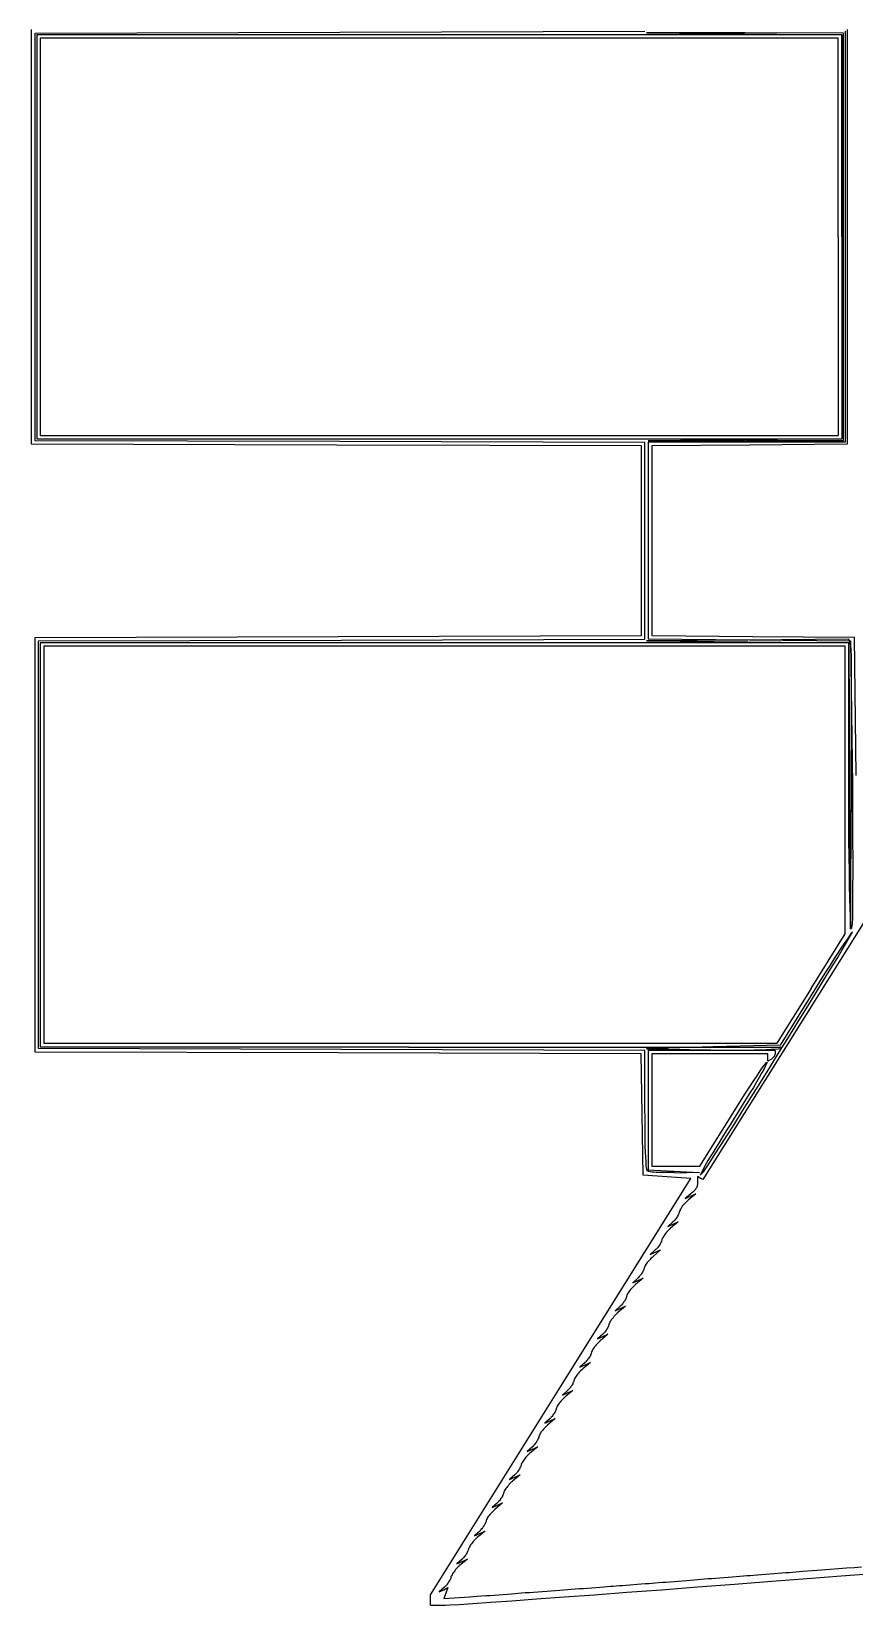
# Model space of a CAD drawing. Extents: x -125 to 152, y -90 to 100.
# Drawn here: x 132.76 to 136.16, y -69.64 to -63.13 of the extents above; entities that cross this region are included whole.
import ezdxf

# ---------------------------------------------------------------- set-up
doc = ezdxf.new("R2010")
doc.units = 0

msp = doc.modelspace()

# ---------------------------------------------------------------- linework, layer by layer
for p, q in [((132.7552, -63.9811), (132.7552, -63.1237)), ((132.7697, -63.1384), (134.0302, -63.1348)), ((132.7697, -63.9813), (132.7697, -63.1384)), ((134.0302, -63.1348), (135.2906, -63.131)), ((135.7052, -63.1379), (135.2979, -63.1376)), ((135.2979, -63.1376), (135.702, -63.1417)), ((135.702, -63.1417), (136.1052, -63.1457)), ((136.1125, -63.1383), (135.7052, -63.1379)), ((136.1125, -63.9812), (136.1125, -63.1383)), ((136.1198, -63.1306), (136.1198, -63.9808)), ((136.127, -63.1236), (136.127, -63.9811)), ((134.4406, -63.1456), (132.777, -63.1456)), ((132.777, -63.1456), (132.777, -63.9812)), ((134.4406, -63.1601), (132.7916, -63.1601)), ((132.7916, -63.1601), (132.7916, -63.9812)), ((136.1052, -63.1456), (134.4406, -63.1456)), ((136.0906, -63.1601), (134.4406, -63.1601)), ((136.0906, -63.9812), (136.0906, -63.1601)), ((136.1052, -63.9812), (136.1052, -63.1456)), ((136.1052, -63.1457), (136.1052, -63.9809)), ((132.7552, -64.8385), (132.7552, -63.9811)), ((132.7697, -64.8243), (132.7697, -63.9813)), ((132.777, -63.9812), (132.777, -64.8168)), ((132.7916, -63.9812), (132.7916, -64.8023)), ((136.0906, -63.9812), (136.0906, -64.8023)), ((136.1052, -63.9809), (136.1052, -64.816)), ((136.1052, -63.9812), (136.1052, -64.8168)), ((136.1125, -64.8234), (136.1125, -63.9806)), ((136.1198, -63.9808), (136.1198, -64.8309)), ((136.127, -63.9811), (136.127, -64.8385)), ((134.0302, -64.8279), (132.7697, -64.8243)), ((132.777, -64.8168), (134.4406, -64.8168)), ((132.7916, -64.8023), (134.4406, -64.8023)), ((135.2906, -64.8316), (134.0302, -64.8279)), ((134.4406, -64.8023), (136.0906, -64.8023)), ((134.4406, -64.8168), (136.1052, -64.8168)), ((135.2906, -65.2383), (135.2906, -64.8316)), ((135.7052, -64.8201), (135.3051, -64.8242)), ((135.3051, -64.8242), (135.7093, -64.8238)), ((135.7125, -64.8309), (135.3051, -64.8309)), ((135.3051, -64.8309), (135.3051, -65.2377)), ((136.1052, -64.816), (135.7052, -64.8201)), ((135.7093, -64.8238), (136.1125, -64.8234)), ((136.1198, -64.8309), (135.7125, -64.8309)), ((134.0156, -64.8423), (132.7552, -64.8385)), ((135.277, -64.8459), (134.0156, -64.8423)), ((135.277, -65.2382), (135.277, -64.8459)), ((135.7239, -64.8422), (135.3197, -64.8458)), ((135.3197, -64.8458), (135.3197, -65.2378)), ((136.127, -64.8385), (135.7239, -64.8422)), ((135.277, -65.6304), (135.277, -65.2382)), ((135.2906, -65.6451), (135.2906, -65.2383)), ((135.3051, -65.2377), (135.3051, -65.6444)), ((135.3197, -65.2378), (135.3197, -65.6298)), ((132.7697, -65.6378), (134.0229, -65.6341)), ((132.7697, -66.4952), (132.7697, -65.6378)), ((132.7843, -65.6525), (134.0374, -65.6487)), ((132.7843, -66.4953), (132.7843, -65.6525)), ((134.4625, -65.6597), (132.7916, -65.6597)), ((132.7916, -65.6597), (132.7916, -66.4953)), ((134.4625, -65.6743), (132.8062, -65.6743)), ((132.8062, -65.6743), (132.8062, -66.4953)), ((134.0229, -65.6341), (135.277, -65.6304)), ((134.0374, -65.6487), (135.2906, -65.6451)), ((136.1343, -65.6597), (134.4625, -65.6597)), ((136.1198, -65.6743), (134.4625, -65.6743)), ((135.7166, -65.6489), (135.2979, -65.6526)), ((135.2979, -65.6526), (135.7166, -65.6567)), ((135.3051, -65.6444), (135.7239, -65.6484)), ((135.3197, -65.6298), (135.7375, -65.6334)), ((136.1343, -65.6453), (135.7166, -65.6489)), ((135.7166, -65.6567), (136.1343, -65.6607)), ((135.7239, -65.6484), (136.1416, -65.6521)), ((135.7375, -65.6334), (136.1562, -65.6371)), ((136.1198, -66.269), (136.1198, -65.6743)), ((136.1416, -65.6633), (136.1343, -65.6453)), ((136.1343, -66.2474), (136.1343, -65.6597)), ((136.1343, -65.6607), (136.1375, -66.2527)), ((136.1416, -65.6521), (136.1489, -66.2502)), ((136.1427, -65.6711), (136.1416, -65.6633)), ((136.1437, -65.6891), (136.1427, -65.6711)), ((136.1562, -65.6371), (136.1635, -66.2092)), ((136.1447, -65.7162), (136.1437, -65.6891)), ((136.1447, -65.7522), (136.1447, -65.7162)), ((136.1458, -65.7959), (136.1447, -65.7522)), ((136.1458, -65.847), (136.1458, -65.7959)), ((136.1458, -65.9044), (136.1458, -65.847)), ((136.1458, -65.9675), (136.1458, -65.9044)), ((136.1458, -66.0357), (136.1458, -65.9675)), ((136.1458, -66.1081), (136.1458, -66.0357)), ((136.1458, -66.1841), (136.1458, -66.1081)), ((136.1447, -66.2628), (136.1458, -66.1841)), ((136.1198, -66.8637), (136.1198, -66.269)), ((136.1343, -66.327), (136.1343, -66.2474)), ((136.1375, -66.2527), (136.1406, -66.8448)), ((136.1406, -66.8448), (136.1447, -66.2634)), ((136.1489, -66.2505), (136.1489, -66.3313)), ((136.1343, -66.4034), (136.1343, -66.327)), ((136.1489, -66.3313), (136.15, -66.4088)), ((136.4604, -66.3932), (135.5312, -67.8804)), ((136.1343, -66.4761), (136.1343, -66.4034)), ((136.15, -66.4088), (136.15, -66.4822)), ((132.7697, -67.3526), (132.7697, -66.4952)), ((132.7843, -67.3382), (132.7843, -66.4953)), ((132.7916, -66.4953), (132.7916, -67.3309)), ((132.8062, -66.4953), (132.8062, -67.3165)), ((136.1354, -66.5444), (136.1343, -66.4761)), ((136.15, -66.4822), (136.151, -66.5508)), ((136.1364, -66.6074), (136.1354, -66.5444)), ((136.151, -66.5508), (136.151, -66.614)), ((136.1375, -66.6645), (136.1364, -66.6074)), ((136.151, -66.614), (136.15, -66.6709)), ((136.1385, -66.7149), (136.1375, -66.6645)), ((136.1395, -66.7579), (136.1385, -66.7149)), ((136.15, -66.7209), (136.1489, -66.7633)), ((136.15, -66.6709), (136.15, -66.7209)), ((136.1406, -66.7929), (136.1395, -66.7579)), ((136.1489, -66.7633), (136.1489, -66.7973)), ((136.1416, -66.8189), (136.1406, -66.7929)), ((136.1437, -66.8355), (136.1416, -66.8189)), ((136.1447, -66.8419), (136.1437, -66.8355)), ((136.1458, -66.8373), (136.1447, -66.8419)), ((136.1479, -66.8222), (136.1458, -66.8373)), ((136.1489, -66.7973), (136.1479, -66.8222)), ((135.9781, -67.09), (136.1198, -66.8637)), ((136.1041, -66.9192), (136.0906, -66.9411)), ((136.1176, -66.9001), (136.1041, -66.9192)), ((136.1072, -66.9293), (136.1249, -66.9)), ((136.1281, -66.8841), (136.1176, -66.9001)), ((136.1249, -66.9), (136.1375, -66.8778)), ((136.1364, -66.8716), (136.1281, -66.8841)), ((136.1427, -66.8628), (136.1364, -66.8716)), ((136.1375, -66.8778), (136.1458, -66.8633)), ((136.1468, -66.8579), (136.1427, -66.8628)), ((136.1458, -66.8633), (136.1489, -66.8574)), ((136.1489, -66.8574), (136.1468, -66.8579)), ((136.0739, -66.9657), (136.0573, -66.9927)), ((136.0604, -67.0072), (136.0854, -66.9652)), ((136.0906, -66.9411), (136.0739, -66.9657)), ((136.0854, -66.9652), (136.1072, -66.9293)), ((136.0385, -67.0217), (136.0187, -67.0524)), ((136.0312, -67.0545), (136.0604, -67.0072)), ((136.0573, -66.9927), (136.0385, -67.0217)), ((135.9781, -67.09), (135.8364, -67.3163)), ((135.9989, -67.0846), (135.8499, -67.3236)), ((135.9645, -67.1628), (135.9999, -67.1066)), ((136.0187, -67.0524), (135.9989, -67.0846)), ((135.9999, -67.1066), (136.0312, -67.0545)), ((135.9281, -67.2227), (135.9645, -67.1628)), ((135.8885, -67.2855), (135.9281, -67.2227)), ((135.8479, -67.3507), (135.8885, -67.2855)), ((134.0229, -67.3562), (132.7697, -67.3526)), ((134.0374, -67.342), (132.7843, -67.3382)), ((132.7916, -67.3309), (134.3135, -67.3309)), ((132.8062, -67.3165), (134.3208, -67.3163)), ((135.276, -67.36), (134.0229, -67.3562)), ((135.2906, -67.3456), (134.0374, -67.342)), ((134.3135, -67.3326), (134.5197, -67.3326)), ((134.3208, -67.3163), (135.8364, -67.3163)), ((134.5197, -67.3326), (134.7177, -67.3326)), ((134.7177, -67.3326), (134.9062, -67.3326)), ((134.9062, -67.3326), (135.0822, -67.3326)), ((135.0822, -67.3326), (135.2458, -67.3326)), ((135.2458, -67.3326), (135.3927, -67.3326)), ((135.2802, -67.6106), (135.276, -67.36)), ((135.2906, -67.5902), (135.2906, -67.3456)), ((135.5739, -67.3315), (135.2979, -67.3392)), ((135.2979, -67.3392), (135.5635, -67.3429)), ((135.576, -67.3461), (135.3051, -67.3461)), ((135.3051, -67.3461), (135.3051, -67.5931)), ((135.5604, -67.3597), (135.3197, -67.3597)), ((135.3197, -67.3597), (135.3197, -67.5922)), ((135.3927, -67.3326), (135.5239, -67.3326)), ((135.5239, -67.3326), (135.6343, -67.3326)), ((135.8, -67.3597), (135.5604, -67.3597)), ((135.5635, -67.3429), (135.8291, -67.3466)), ((135.8499, -67.3236), (135.5739, -67.3315)), ((135.6125, -67.3461), (135.576, -67.3459)), ((135.6479, -67.3461), (135.6125, -67.3461)), ((135.6343, -67.3326), (135.7249, -67.3326)), ((135.6812, -67.3459), (135.6479, -67.3461)), ((135.7135, -67.3456), (135.6812, -67.3459)), ((135.7426, -67.3451), (135.7135, -67.3456)), ((135.7249, -67.3326), (135.7916, -67.3326)), ((135.7687, -67.3445), (135.7426, -67.3451)), ((135.7927, -67.3436), (135.7687, -67.3445)), ((135.7916, -67.3326), (135.8343, -67.3326)), ((135.8135, -67.3428), (135.7927, -67.3436)), ((135.8, -67.3752), (135.8, -67.3597)), ((135.8, -67.3907), (135.8, -67.3752)), ((135.8073, -67.416), (135.8479, -67.3507)), ((135.8302, -67.3418), (135.8135, -67.3428)), ((135.8218, -67.3753), (135.8197, -67.3772)), ((135.8229, -67.3734), (135.8218, -67.3753)), ((135.825, -67.3713), (135.8229, -67.3734)), ((135.826, -67.3693), (135.825, -67.3713)), ((135.827, -67.3672), (135.826, -67.3693)), ((135.8281, -67.3651), (135.827, -67.3672)), ((135.8291, -67.361), (135.8281, -67.363)), ((135.8281, -67.363), (135.8281, -67.3651)), ((135.8291, -67.3466), (135.8291, -67.3602)), ((135.8291, -67.3592), (135.8291, -67.361)), ((135.8427, -67.3407), (135.8302, -67.3418)), ((135.8343, -67.3326), (135.851, -67.3326)), ((135.852, -67.3395), (135.8427, -67.3407)), ((135.852, -67.3315), (135.8541, -67.3315)), ((135.8552, -67.3382), (135.852, -67.3395)), ((135.8541, -67.3315), (135.8541, -67.3315)), ((135.8562, -67.3366), (135.8552, -67.3381)), ((135.8572, -67.3353), (135.8562, -67.3366)), ((135.8583, -67.3343), (135.8572, -67.3353)), ((135.752, -67.4547), (135.7635, -67.4368)), ((135.7635, -67.4368), (135.7739, -67.4217)), ((135.7739, -67.4402), (135.7635, -67.4576)), ((135.7687, -67.479), (135.8073, -67.416)), ((135.7739, -67.4217), (135.7833, -67.4097)), ((135.7822, -67.4252), (135.7739, -67.4402)), ((135.7885, -67.413), (135.7822, -67.4252)), ((135.7833, -67.4097), (135.7895, -67.401)), ((135.7927, -67.4036), (135.7885, -67.413)), ((135.7895, -67.401), (135.7937, -67.396)), ((135.7958, -67.3976), (135.7927, -67.4036)), ((135.7937, -67.396), (135.7958, -67.3948)), ((135.7958, -67.3948), (135.7958, -67.3976)), ((135.8145, -67.3819), (135.8, -67.3907)), ((135.8166, -67.3804), (135.8145, -67.3817)), ((135.8177, -67.3788), (135.8166, -67.3804)), ((135.8197, -67.3772), (135.8177, -67.3788)), ((135.7072, -67.5227), (135.7239, -67.4979)), ((135.7239, -67.4979), (135.7385, -67.4751)), ((135.7395, -67.4986), (135.7249, -67.5219)), ((135.7302, -67.5388), (135.7687, -67.479)), ((135.7385, -67.4751), (135.752, -67.4547)), ((135.752, -67.4771), (135.7395, -67.4986)), ((135.7635, -67.4576), (135.752, -67.4771)), ((135.6729, -67.5775), (135.6906, -67.5494)), ((135.6906, -67.5494), (135.7072, -67.5227)), ((135.7104, -67.5466), (135.6937, -67.5725)), ((135.6947, -67.5953), (135.7302, -67.5388)), ((135.7249, -67.5219), (135.7104, -67.5466)), ((135.2843, -67.8612), (135.2802, -67.6106)), ((135.2916, -67.6233), (135.2906, -67.5902)), ((135.2916, -67.6554), (135.2916, -67.6233)), ((135.3051, -67.5931), (135.3051, -67.8401)), ((135.3197, -67.5922), (135.3197, -67.8248)), ((135.5187, -67.8248), (135.6541, -67.6066)), ((135.6604, -67.6266), (135.6437, -67.6532)), ((135.6541, -67.607), (135.6729, -67.5775)), ((135.677, -67.5994), (135.6604, -67.6266)), ((135.6624, -67.6476), (135.6947, -67.5953)), ((135.6937, -67.5725), (135.677, -67.5994)), ((135.2916, -67.6859), (135.2916, -67.6554)), ((135.2927, -67.7147), (135.2916, -67.6859)), ((135.6052, -67.7373), (135.6322, -67.6951)), ((135.627, -67.6791), (135.6125, -67.7037)), ((135.6437, -67.6532), (135.627, -67.6791)), ((135.6322, -67.6951), (135.6624, -67.6476)), ((135.2927, -67.7414), (135.2927, -67.7147)), ((135.2937, -67.7658), (135.2927, -67.7414)), ((135.2947, -67.7875), (135.2937, -67.7658)), ((135.5843, -67.7489), (135.5718, -67.7688)), ((135.5822, -67.7734), (135.6052, -67.7373)), ((135.5979, -67.7272), (135.5843, -67.7489)), ((135.6125, -67.7037), (135.5979, -67.7272)), ((135.2958, -67.806), (135.2947, -67.7875)), ((135.2968, -67.8214), (135.2958, -67.806)), ((135.2979, -67.8331), (135.2968, -67.8214)), ((135.3197, -67.8248), (135.4197, -67.8248)), ((135.4197, -67.8248), (135.5187, -67.8248)), ((135.5364, -67.8297), (135.5197, -67.8615)), ((135.5395, -67.8235), (135.5364, -67.8297)), ((135.5385, -67.8404), (135.5489, -67.8256)), ((135.5447, -67.8142), (135.5395, -67.8235)), ((135.552, -67.8017), (135.5447, -67.8142)), ((135.5489, -67.8256), (135.5635, -67.8031)), ((135.5614, -67.7865), (135.552, -67.8017)), ((135.5718, -67.7688), (135.5614, -67.7865)), ((135.5635, -67.8031), (135.5822, -67.7734)), ((134.9427, -68.737), (135.4812, -67.8759)), ((135.3822, -67.8685), (135.2843, -67.8612)), ((135.3, -67.8409), (135.2979, -67.8331)), ((135.301, -67.8444), (135.3, -67.8409)), ((135.3031, -67.8458), (135.301, -67.8443)), ((135.3073, -67.8472), (135.3031, -67.8458)), ((135.3051, -67.8401), (135.4114, -67.8453)), ((135.3124, -67.8483), (135.3073, -67.8472)), ((135.3197, -67.8492), (135.3124, -67.8483)), ((135.3281, -67.8499), (135.3197, -67.8492)), ((135.3375, -67.8504), (135.3281, -67.8499)), ((135.3489, -67.8507), (135.3375, -67.8504)), ((135.3604, -67.851), (135.3489, -67.8507)), ((135.3729, -67.8511), (135.3604, -67.851)), ((135.3854, -67.8512), (135.3729, -67.8511)), ((135.4812, -67.8759), (135.3822, -67.8685)), ((135.3989, -67.8512), (135.3854, -67.8512)), ((135.4135, -67.8512), (135.3989, -67.8512)), ((135.4114, -67.8453), (135.5166, -67.8504)), ((135.5166, -67.8504), (135.4135, -67.8542)), ((135.5093, -67.8892), (135.5083, -67.8916)), ((135.5083, -67.8916), (135.5083, -67.894)), ((135.5083, -67.894), (135.5083, -67.8963)), ((135.5083, -67.8963), (135.5083, -67.8987)), ((135.5197, -67.8737), (135.5093, -67.8672)), ((135.5093, -67.8672), (135.5093, -67.8826)), ((135.5093, -67.8823), (135.5093, -67.8845)), ((135.5093, -67.8845), (135.5093, -67.8868)), ((135.5093, -67.8868), (135.5093, -67.8892)), ((135.5197, -67.8615), (135.5343, -67.8471)), ((135.5312, -67.8804), (135.5197, -67.8737)), ((135.5343, -67.8469), (135.5385, -67.8404)), ((135.4812, -67.9387), (135.4583, -67.9579)), ((135.4583, -67.9579), (135.4802, -67.9483)), ((135.502, -67.9387), (135.4697, -67.9653)), ((135.4802, -67.9483), (135.502, -67.9387)), ((135.4843, -67.9361), (135.4812, -67.9388)), ((135.4875, -67.9333), (135.4843, -67.9361)), ((135.4906, -67.9304), (135.4875, -67.9333)), ((135.4937, -67.9276), (135.4906, -67.9304)), ((135.4958, -67.9247), (135.4937, -67.9276)), ((135.4989, -67.922), (135.4958, -67.9247)), ((135.501, -67.9193), (135.4989, -67.922)), ((135.502, -67.9167), (135.501, -67.9193)), ((135.5041, -67.9143), (135.502, -67.9167)), ((135.5052, -67.9122), (135.5041, -67.9143)), ((135.5062, -67.9102), (135.5052, -67.9122)), ((135.5072, -67.9085), (135.5062, -67.9102)), ((135.5083, -67.901), (135.5072, -67.9031)), ((135.5072, -67.9031), (135.5072, -67.9051)), ((135.5072, -67.9051), (135.5072, -67.907)), ((135.5072, -67.907), (135.5072, -67.9085)), ((135.5083, -67.8987), (135.5083, -67.901)), ((135.4301, -68.0237), (135.4281, -68.0274)), ((135.4312, -68.0203), (135.4301, -68.0237)), ((135.4333, -68.017), (135.4312, -68.0203)), ((135.4343, -68.0107), (135.4333, -68.0138)), ((135.4333, -68.0138), (135.4333, -68.017)), ((135.4364, -68.0072), (135.4343, -68.0107)), ((135.4374, -68.0034), (135.4364, -68.0072)), ((135.4406, -67.9994), (135.4374, -68.0034)), ((135.4427, -67.9951), (135.4406, -67.9994)), ((135.4458, -67.9907), (135.4427, -67.9951)), ((135.45, -67.9863), (135.4458, -67.9907)), ((135.4531, -67.982), (135.45, -67.9863)), ((135.4572, -67.9776), (135.4531, -67.982)), ((135.4614, -67.9733), (135.4572, -67.9776)), ((135.4656, -67.9693), (135.4614, -67.9733)), ((135.4697, -67.9655), (135.4656, -67.9693)), ((135.3885, -68.0897), (135.3843, -68.0938)), ((135.4073, -68.055), (135.3854, -68.0742)), ((135.3854, -68.0742), (135.4073, -68.0646)), ((135.3927, -68.0856), (135.3885, -68.0897)), ((135.3968, -68.0818), (135.3927, -68.0856)), ((135.4291, -68.055), (135.3968, -68.0816)), ((135.4104, -68.0521), (135.4073, -68.055)), ((135.4073, -68.0646), (135.4291, -68.055)), ((135.4135, -68.049), (135.4104, -68.0521)), ((135.4166, -68.0456), (135.4135, -68.049)), ((135.4187, -68.0422), (135.4166, -68.0456)), ((135.4218, -68.0385), (135.4187, -68.0422)), ((135.4239, -68.0348), (135.4218, -68.0385)), ((135.426, -68.0311), (135.4239, -68.0348)), ((135.4281, -68.0274), (135.426, -68.0311)), ((135.3489, -68.1548), (135.3458, -68.1584)), ((135.351, -68.1511), (135.3489, -68.1548)), ((135.3541, -68.1474), (135.351, -68.1511)), ((135.3562, -68.1436), (135.3541, -68.1474)), ((135.3572, -68.1401), (135.3562, -68.1436)), ((135.3593, -68.1366), (135.3572, -68.1401)), ((135.3604, -68.1332), (135.3593, -68.1366)), ((135.3614, -68.1302), (135.3604, -68.1332)), ((135.3635, -68.1234), (135.3614, -68.127)), ((135.3614, -68.127), (135.3614, -68.1302)), ((135.3656, -68.1197), (135.3635, -68.1234)), ((135.3676, -68.1156), (135.3656, -68.1197)), ((135.3708, -68.1113), (135.3676, -68.1156)), ((135.3739, -68.1071), (135.3708, -68.1113)), ((135.377, -68.1026), (135.3739, -68.1071)), ((135.3802, -68.0982), (135.377, -68.1026)), ((135.3843, -68.0938), (135.3802, -68.0982)), ((135.3041, -68.2188), (135.301, -68.2233)), ((135.3083, -68.2145), (135.3041, -68.2188)), ((135.3124, -68.2101), (135.3083, -68.2145)), ((135.3343, -68.1712), (135.3124, -68.1904)), ((135.3124, -68.1904), (135.3343, -68.1808)), ((135.3156, -68.2059), (135.3124, -68.2101)), ((135.3208, -68.2018), (135.3156, -68.2059)), ((135.325, -68.198), (135.3208, -68.2018)), ((135.3562, -68.1712), (135.325, -68.1978)), ((135.3375, -68.1684), (135.3343, -68.1712)), ((135.3343, -68.1808), (135.3562, -68.1712)), ((135.3406, -68.1653), (135.3375, -68.1684)), ((135.3437, -68.162), (135.3406, -68.1653)), ((135.3458, -68.1584), (135.3437, -68.162)), ((135.2625, -68.2875), (135.2406, -68.3067)), ((135.2843, -68.2875), (135.252, -68.314)), ((135.2645, -68.2846), (135.2625, -68.2875)), ((135.2625, -68.2971), (135.2843, -68.2875)), ((135.2677, -68.2816), (135.2645, -68.2846)), ((135.2708, -68.2781), (135.2677, -68.2816)), ((135.2739, -68.2747), (135.2708, -68.2781)), ((135.276, -68.271), (135.2739, -68.2747)), ((135.2791, -68.2673), (135.276, -68.271)), ((135.2812, -68.2636), (135.2791, -68.2673)), ((135.2833, -68.2599), (135.2812, -68.2636)), ((135.2843, -68.2563), (135.2833, -68.2599)), ((135.2864, -68.2528), (135.2843, -68.2563)), ((135.2874, -68.2495), (135.2864, -68.2528)), ((135.2885, -68.2464), (135.2874, -68.2495)), ((135.2895, -68.2432), (135.2885, -68.2464)), ((135.2906, -68.2398), (135.2895, -68.2432)), ((135.2927, -68.2359), (135.2906, -68.2398)), ((135.2947, -68.2319), (135.2927, -68.2359)), ((135.2979, -68.2276), (135.2947, -68.2319)), ((135.301, -68.2233), (135.2979, -68.2276)), ((135.2198, -68.3522), (135.2177, -68.356)), ((135.2218, -68.3481), (135.2198, -68.3522)), ((135.2249, -68.3439), (135.2218, -68.3481)), ((135.2281, -68.3396), (135.2249, -68.3439)), ((135.2312, -68.3352), (135.2281, -68.3396)), ((135.2354, -68.3307), (135.2312, -68.3352)), ((135.2395, -68.3263), (135.2354, -68.3307)), ((135.2437, -68.3222), (135.2395, -68.3263)), ((135.2406, -68.3067), (135.2625, -68.2971)), ((135.2479, -68.3181), (135.2437, -68.3222)), ((135.252, -68.3143), (135.2479, -68.3181)), ((135.1895, -68.4037), (135.1677, -68.4229)), ((135.1677, -68.4229), (135.1895, -68.4133)), ((135.2114, -68.4037), (135.1791, -68.4303)), ((135.1927, -68.4009), (135.1895, -68.4037)), ((135.1895, -68.4133), (135.2114, -68.4037)), ((135.1958, -68.3978), (135.1927, -68.4009)), ((135.1979, -68.3945), (135.1958, -68.3978)), ((135.201, -68.3909), (135.1979, -68.3945)), ((135.2031, -68.3873), (135.201, -68.3909)), ((135.2062, -68.3836), (135.2031, -68.3873)), ((135.2083, -68.3799), (135.2062, -68.3836)), ((135.2104, -68.3761), (135.2083, -68.3799)), ((135.2125, -68.3726), (135.2104, -68.3761)), ((135.2135, -68.369), (135.2125, -68.3726)), ((135.2145, -68.3657), (135.2135, -68.369)), ((135.2156, -68.3627), (135.2145, -68.3657)), ((135.2166, -68.3596), (135.2156, -68.3627)), ((135.2177, -68.356), (135.2166, -68.3596)), ((135.1427, -68.4821), (135.1406, -68.4854)), ((135.1437, -68.4758), (135.1427, -68.4789)), ((135.1427, -68.4789), (135.1427, -68.4821)), ((135.1458, -68.4723), (135.1437, -68.4758)), ((135.1468, -68.4684), (135.1458, -68.4723)), ((135.15, -68.4644), (135.1468, -68.4684)), ((135.152, -68.4601), (135.15, -68.4644)), ((135.1552, -68.4558), (135.152, -68.4601)), ((135.1593, -68.4513), (135.1552, -68.4558)), ((135.1624, -68.447), (135.1593, -68.4513)), ((135.1666, -68.4426), (135.1624, -68.447)), ((135.1708, -68.4384), (135.1666, -68.4426)), ((135.175, -68.4343), (135.1708, -68.4384)), ((135.1791, -68.4305), (135.175, -68.4343)), ((135.1166, -68.52), (135.0948, -68.5392)), ((135.0948, -68.5392), (135.1166, -68.5296)), ((135.1062, -68.5468), (135.102, -68.5506)), ((135.1385, -68.52), (135.1062, -68.5467)), ((135.1198, -68.5172), (135.1166, -68.52)), ((135.1166, -68.5296), (135.1385, -68.52)), ((135.1229, -68.5141), (135.1198, -68.5172)), ((135.126, -68.5107), (135.1229, -68.5141)), ((135.1281, -68.5072), (135.126, -68.5107)), ((135.1312, -68.5035), (135.1281, -68.5072)), ((135.1333, -68.4999), (135.1312, -68.5035)), ((135.1354, -68.4961), (135.1333, -68.4999)), ((135.1375, -68.4925), (135.1354, -68.4961)), ((135.1395, -68.4888), (135.1375, -68.4925)), ((135.1406, -68.4854), (135.1395, -68.4888)), ((135.0635, -68.6124), (135.0604, -68.6161)), ((135.0656, -68.6087), (135.0635, -68.6124)), ((135.0666, -68.6051), (135.0656, -68.6087)), ((135.0687, -68.6015), (135.0666, -68.6051)), ((135.0697, -68.5983), (135.0687, -68.6015)), ((135.0708, -68.5952), (135.0697, -68.5983)), ((135.0729, -68.5885), (135.0708, -68.5921)), ((135.0708, -68.5921), (135.0708, -68.5952)), ((135.075, -68.5847), (135.0729, -68.5885)), ((135.077, -68.5806), (135.075, -68.5847)), ((135.0802, -68.5764), (135.077, -68.5806)), ((135.0833, -68.5721), (135.0802, -68.5764)), ((135.0864, -68.5677), (135.0833, -68.5721)), ((135.0895, -68.5632), (135.0864, -68.5677)), ((135.0937, -68.5589), (135.0895, -68.5632)), ((135.0979, -68.5547), (135.0937, -68.5589)), ((135.102, -68.5506), (135.0979, -68.5547)), ((135.0208, -68.6752), (135.0177, -68.6796)), ((135.025, -68.6709), (135.0208, -68.6752)), ((135.0437, -68.6362), (135.0218, -68.6554)), ((135.0218, -68.6554), (135.0437, -68.6458)), ((135.0302, -68.6669), (135.025, -68.6709)), ((135.0343, -68.663), (135.0302, -68.6669)), ((135.0656, -68.6362), (135.0343, -68.6628)), ((135.0468, -68.6334), (135.0437, -68.6362)), ((135.0437, -68.6458), (135.0656, -68.6362)), ((135.05, -68.6303), (135.0468, -68.6334)), ((135.0531, -68.627), (135.05, -68.6303)), ((135.0551, -68.6234), (135.0531, -68.627)), ((135.0583, -68.6198), (135.0551, -68.6234)), ((135.0604, -68.6161), (135.0583, -68.6198)), ((134.4041, -69.598), (134.9427, -68.737)), ((134.9802, -68.7432), (134.977, -68.7466)), ((134.9833, -68.7397), (134.9802, -68.7432)), ((134.9854, -68.7361), (134.9833, -68.7397)), ((134.9885, -68.7324), (134.9854, -68.7361)), ((134.9906, -68.7286), (134.9885, -68.7324)), ((134.9926, -68.725), (134.9906, -68.7286)), ((134.9937, -68.7213), (134.9926, -68.725)), ((134.9958, -68.7179), (134.9937, -68.7213)), ((134.9968, -68.7146), (134.9958, -68.7179)), ((134.9979, -68.7114), (134.9968, -68.7146)), ((134.9989, -68.7083), (134.9979, -68.7114)), ((134.9999, -68.7048), (134.9989, -68.7083)), ((135.002, -68.7009), (134.9999, -68.7048)), ((135.0041, -68.697), (135.002, -68.7009)), ((135.0072, -68.6927), (135.0041, -68.697)), ((135.0104, -68.6883), (135.0072, -68.6927)), ((135.0135, -68.6839), (135.0104, -68.6883)), ((135.0177, -68.6796), (135.0135, -68.6839)), ((134.9374, -68.8046), (134.9343, -68.8089)), ((134.9406, -68.8002), (134.9374, -68.8046)), ((134.9447, -68.7957), (134.9406, -68.8002)), ((134.9489, -68.7914), (134.9447, -68.7957)), ((134.9531, -68.7872), (134.9489, -68.7914)), ((134.9718, -68.7525), (134.95, -68.7718)), ((134.95, -68.7718), (134.9718, -68.7622)), ((134.9572, -68.7831), (134.9531, -68.7872)), ((134.9614, -68.7793), (134.9572, -68.7831)), ((134.9926, -68.7525), (134.9614, -68.7791)), ((134.9739, -68.7497), (134.9718, -68.7525)), ((134.9718, -68.7622), (134.9926, -68.7525)), ((134.977, -68.7466), (134.9739, -68.7497)), ((134.8989, -68.8687), (134.877, -68.888)), ((134.9208, -68.8687), (134.8885, -68.8953)), ((134.902, -68.8659), (134.8989, -68.8687)), ((134.8989, -68.8783), (134.9208, -68.8687)), ((134.9041, -68.8628), (134.902, -68.8659)), ((134.9073, -68.8595), (134.9041, -68.8628)), ((134.9104, -68.8559), (134.9073, -68.8595)), ((134.9124, -68.8523), (134.9104, -68.8559)), ((134.9156, -68.8486), (134.9124, -68.8523)), ((134.9177, -68.8449), (134.9156, -68.8486)), ((134.9197, -68.8412), (134.9177, -68.8449)), ((134.9218, -68.8376), (134.9197, -68.8412)), ((134.9229, -68.8342), (134.9218, -68.8376)), ((134.9239, -68.8308), (134.9229, -68.8342)), ((134.925, -68.8277), (134.9239, -68.8308)), ((134.926, -68.8246), (134.925, -68.8277)), ((134.927, -68.821), (134.926, -68.8246)), ((134.9291, -68.8172), (134.927, -68.821)), ((134.9312, -68.8131), (134.9291, -68.8172)), ((134.9343, -68.8089), (134.9312, -68.8131)), ((134.8552, -68.9373), (134.8531, -68.9408)), ((134.8562, -68.9335), (134.8552, -68.9373)), ((134.8593, -68.9295), (134.8562, -68.9335)), ((134.8614, -68.9252), (134.8593, -68.9295)), ((134.8645, -68.9208), (134.8614, -68.9252)), ((134.8687, -68.9164), (134.8645, -68.9208)), ((134.8718, -68.9121), (134.8687, -68.9164)), ((134.876, -68.9077), (134.8718, -68.9121)), ((134.8802, -68.9034), (134.876, -68.9077)), ((134.877, -68.888), (134.8989, -68.8783)), ((134.8843, -68.8994), (134.8802, -68.9034)), ((134.8885, -68.8955), (134.8843, -68.8994)), ((134.826, -68.985), (134.8041, -69.0043)), ((134.8041, -69.0043), (134.826, -68.9946)), ((134.8479, -68.985), (134.8156, -69.0116)), ((134.8291, -68.9822), (134.826, -68.985)), ((134.826, -68.9946), (134.8479, -68.985)), ((134.8322, -68.979), (134.8291, -68.9822)), ((134.8343, -68.9757), (134.8322, -68.979)), ((134.8375, -68.9722), (134.8343, -68.9757)), ((134.8406, -68.9686), (134.8375, -68.9722)), ((134.8427, -68.9649), (134.8406, -68.9686)), ((134.8448, -68.9611), (134.8427, -68.9649)), ((134.8468, -68.9575), (134.8448, -68.9611)), ((134.8489, -68.9538), (134.8468, -68.9575)), ((134.8499, -68.9504), (134.8489, -68.9538)), ((134.852, -68.9471), (134.8499, -68.9504)), ((134.8531, -68.9408), (134.852, -68.9439)), ((134.852, -68.9439), (134.852, -68.9471)), ((134.7781, -69.0667), (134.776, -69.0701)), ((134.7791, -69.0633), (134.7781, -69.0667)), ((134.7802, -69.0602), (134.7791, -69.0633)), ((134.7823, -69.0535), (134.7802, -69.0571)), ((134.7802, -69.0571), (134.7802, -69.0602)), ((134.7843, -69.0498), (134.7823, -69.0535)), ((134.7864, -69.0457), (134.7843, -69.0498)), ((134.7895, -69.0414), (134.7864, -69.0457)), ((134.7927, -69.0371), (134.7895, -69.0414)), ((134.7958, -69.0327), (134.7927, -69.0371)), ((134.7989, -69.0283), (134.7958, -69.0327)), ((134.8031, -69.0239), (134.7989, -69.0283)), ((134.8073, -69.0197), (134.8031, -69.0239)), ((134.8114, -69.0156), (134.8073, -69.0197)), ((134.8156, -69.0118), (134.8114, -69.0156)), ((134.7531, -69.1013), (134.7312, -69.1205)), ((134.7312, -69.1205), (134.7531, -69.1109)), ((134.7385, -69.1319), (134.7343, -69.1359)), ((134.7437, -69.1281), (134.7385, -69.1319)), ((134.775, -69.1013), (134.7437, -69.1279)), ((134.7562, -69.0985), (134.7531, -69.1013)), ((134.7531, -69.1109), (134.775, -69.1013)), ((134.7593, -69.0954), (134.7562, -69.0985)), ((134.7625, -69.0921), (134.7593, -69.0954)), ((134.7645, -69.0885), (134.7625, -69.0921)), ((134.7677, -69.0849), (134.7645, -69.0885)), ((134.7697, -69.0811), (134.7677, -69.0849)), ((134.7729, -69.0775), (134.7697, -69.0811)), ((134.7739, -69.0737), (134.7729, -69.0775)), ((134.776, -69.0701), (134.7739, -69.0737)), ((134.6979, -69.1974), (134.6947, -69.2011)), ((134.7, -69.1937), (134.6979, -69.1974)), ((134.702, -69.19), (134.7, -69.1937)), ((134.7031, -69.1863), (134.702, -69.19)), ((134.7052, -69.1829), (134.7031, -69.1863)), ((134.7062, -69.1796), (134.7052, -69.1829)), ((134.7072, -69.1766), (134.7062, -69.1796)), ((134.7083, -69.1733), (134.7072, -69.1766)), ((134.7093, -69.1698), (134.7083, -69.1733)), ((134.7114, -69.166), (134.7093, -69.1698)), ((134.7135, -69.162), (134.7114, -69.166)), ((134.7166, -69.1577), (134.7135, -69.162)), ((134.7198, -69.1533), (134.7166, -69.1577)), ((134.7229, -69.1489), (134.7198, -69.1533)), ((134.727, -69.1446), (134.7229, -69.1489)), ((134.7302, -69.1402), (134.727, -69.1446)), ((134.7343, -69.1359), (134.7302, -69.1402)), ((134.6541, -69.2608), (134.65, -69.2652)), ((134.6583, -69.2564), (134.6541, -69.2608)), ((134.6624, -69.2523), (134.6583, -69.2564)), ((134.6812, -69.2176), (134.6593, -69.2368)), ((134.6593, -69.2368), (134.6812, -69.2272)), ((134.6666, -69.2482), (134.6624, -69.2523)), ((134.6708, -69.2444), (134.6666, -69.2482)), ((134.702, -69.2176), (134.6708, -69.2442)), ((134.6833, -69.2147), (134.6812, -69.2176)), ((134.6812, -69.2272), (134.702, -69.2176)), ((134.6864, -69.2115), (134.6833, -69.2147)), ((134.6895, -69.2082), (134.6864, -69.2115)), ((134.6927, -69.2048), (134.6895, -69.2082)), ((134.6947, -69.2011), (134.6927, -69.2048)), ((134.6135, -69.3279), (134.6114, -69.3309)), ((134.6166, -69.3246), (134.6135, -69.3279)), ((134.6198, -69.321), (134.6166, -69.3246)), ((134.6218, -69.3174), (134.6198, -69.321)), ((134.6249, -69.3137), (134.6218, -69.3174)), ((134.627, -69.31), (134.6249, -69.3137)), ((134.6291, -69.3062), (134.627, -69.31)), ((134.6312, -69.3027), (134.6291, -69.3062)), ((134.6322, -69.2992), (134.6312, -69.3027)), ((134.6333, -69.2958), (134.6322, -69.2992)), ((134.6343, -69.2928), (134.6333, -69.2958)), ((134.6354, -69.2896), (134.6343, -69.2928)), ((134.6364, -69.2861), (134.6354, -69.2896)), ((134.6385, -69.2823), (134.6364, -69.2861)), ((134.6406, -69.2782), (134.6385, -69.2823)), ((134.6437, -69.2739), (134.6406, -69.2782)), ((134.6468, -69.2697), (134.6437, -69.2739)), ((134.65, -69.2652), (134.6468, -69.2697)), ((134.5708, -69.3902), (134.5687, -69.3945)), ((134.5739, -69.3859), (134.5708, -69.3902)), ((134.5781, -69.3814), (134.5739, -69.3859)), ((134.5812, -69.3771), (134.5781, -69.3814)), ((134.5854, -69.3727), (134.5812, -69.3771)), ((134.5895, -69.3684), (134.5854, -69.3727)), ((134.6083, -69.3338), (134.5864, -69.353)), ((134.5864, -69.353), (134.6083, -69.3434)), ((134.5937, -69.3644), (134.5895, -69.3684)), ((134.5979, -69.3606), (134.5937, -69.3644)), ((134.6302, -69.3338), (134.5979, -69.3604)), ((134.6114, -69.3309), (134.6083, -69.3338)), ((134.6083, -69.3434), (134.6302, -69.3338)), ((134.5354, -69.4501), (134.5135, -69.4693)), ((134.5573, -69.4501), (134.525, -69.4767)), ((134.5385, -69.4472), (134.5354, -69.4501)), ((134.5354, -69.4597), (134.5573, -69.4501)), ((134.5416, -69.4442), (134.5385, -69.4472)), ((134.5437, -69.4408), (134.5416, -69.4442)), ((134.5468, -69.4373), (134.5437, -69.4408)), ((134.55, -69.4336), (134.5468, -69.4373)), ((134.552, -69.43), (134.55, -69.4336)), ((134.5541, -69.4262), (134.552, -69.43)), ((134.5562, -69.4225), (134.5541, -69.4262)), ((134.5583, -69.4189), (134.5562, -69.4225)), ((134.5593, -69.4154), (134.5583, -69.4189)), ((134.5604, -69.4122), (134.5593, -69.4154)), ((134.5614, -69.409), (134.5604, -69.4122)), ((134.5624, -69.4059), (134.5614, -69.409)), ((134.5645, -69.4024), (134.5624, -69.4059)), ((134.5656, -69.3985), (134.5645, -69.4024)), ((134.5687, -69.3945), (134.5656, -69.3985)), ((134.4895, -69.5221), (134.4885, -69.5253)), ((134.4916, -69.5186), (134.4895, -69.5221)), ((134.4937, -69.5148), (134.4916, -69.5186)), ((134.4958, -69.5107), (134.4937, -69.5148)), ((134.4989, -69.5064), (134.4958, -69.5107)), ((134.502, -69.5022), (134.4989, -69.5064)), ((134.5052, -69.4977), (134.502, -69.5022)), ((134.5083, -69.4933), (134.5052, -69.4977)), ((134.5125, -69.4889), (134.5083, -69.4933)), ((134.5166, -69.4848), (134.5125, -69.4889)), ((134.5135, -69.4693), (134.5354, -69.4597)), ((134.5208, -69.4807), (134.5166, -69.4848)), ((134.525, -69.4769), (134.5208, -69.4807)), ((135.6176, -69.5252), (135.6354, -69.5238)), ((135.6354, -69.5238), (135.652, -69.5225)), ((135.652, -69.5225), (135.6687, -69.5212)), ((135.6687, -69.5212), (135.6843, -69.52)), ((135.6843, -69.52), (135.6989, -69.5188)), ((135.6989, -69.5188), (135.7125, -69.5178)), ((135.7125, -69.5179), (135.726, -69.5169)), ((135.726, -69.5169), (135.7406, -69.5157)), ((135.7406, -69.5157), (135.7562, -69.5146)), ((135.7562, -69.5146), (135.7729, -69.5133)), ((135.7729, -69.5133), (135.7895, -69.5121)), ((135.7895, -69.5121), (135.8073, -69.5107)), ((135.8073, -69.5107), (135.8239, -69.5095)), ((135.8239, -69.5095), (135.8406, -69.5082)), ((135.8406, -69.5082), (135.8572, -69.507)), ((135.8572, -69.507), (135.8729, -69.5057)), ((135.8729, -69.5057), (135.8875, -69.5046)), ((135.8875, -69.5046), (135.901, -69.5035)), ((135.901, -69.5034), (135.9427, -69.5002)), ((135.9427, -69.5002), (135.9822, -69.4971)), ((136.1031, -69.5206), (135.9625, -69.5313)), ((135.9822, -69.4971), (136.0208, -69.4942)), ((136.0208, -69.4942), (136.0573, -69.4914)), ((136.0573, -69.4914), (136.0916, -69.4888)), ((136.0916, -69.4888), (136.1249, -69.4863)), ((136.2354, -69.5105), (136.1031, -69.5206)), ((136.1249, -69.4863), (136.1562, -69.4841)), ((136.1562, -69.4841), (136.1864, -69.4818)), ((134.4625, -69.5663), (134.4406, -69.5855)), ((134.4406, -69.5855), (134.4593, -69.5763)), ((134.4593, -69.5763), (134.477, -69.5671)), ((134.4656, -69.5635), (134.4625, -69.5663)), ((134.4687, -69.5604), (134.4656, -69.5635)), ((134.477, -69.5671), (134.4677, -69.59)), ((134.4718, -69.5571), (134.4687, -69.5604)), ((134.4739, -69.5535), (134.4718, -69.5571)), ((134.477, -69.5499), (134.4739, -69.5535)), ((134.4791, -69.5462), (134.477, -69.5499)), ((134.4812, -69.5425), (134.4791, -69.5462)), ((134.4833, -69.5387), (134.4812, -69.5425)), ((134.4854, -69.5352), (134.4833, -69.5387)), ((134.4875, -69.5317), (134.4854, -69.5352)), ((134.4885, -69.5283), (134.4875, -69.5317)), ((134.4885, -69.5253), (134.4885, -69.5283)), ((134.7812, -69.5897), (134.7968, -69.5885)), ((134.7968, -69.5885), (134.8135, -69.5873)), ((134.8135, -69.5873), (134.8302, -69.5859)), ((134.8302, -69.5859), (134.8479, -69.5846)), ((134.8479, -69.5846), (134.8666, -69.5832)), ((134.8666, -69.5832), (134.8854, -69.5818)), ((134.8854, -69.5818), (134.9031, -69.5804)), ((134.9031, -69.5804), (134.9218, -69.579)), ((134.9218, -69.579), (134.9395, -69.5777)), ((134.9395, -69.5777), (134.9562, -69.5764)), ((134.9562, -69.5764), (134.9718, -69.5753)), ((134.9718, -69.5754), (134.9864, -69.5744)), ((134.9864, -69.5744), (135.0031, -69.5731)), ((135.0031, -69.5731), (135.0197, -69.5719)), ((135.0197, -69.5719), (135.0374, -69.5706)), ((135.0374, -69.5706), (135.0541, -69.5693)), ((135.0541, -69.5693), (135.0718, -69.568)), ((135.0718, -69.568), (135.0885, -69.5668)), ((135.2166, -69.5882), (135.0822, -69.5983)), ((135.0885, -69.5668), (135.1052, -69.5655)), ((135.1052, -69.5655), (135.1208, -69.5644)), ((135.1208, -69.5644), (135.1354, -69.5633)), ((135.1354, -69.5633), (135.1489, -69.5623)), ((135.1489, -69.5623), (135.1604, -69.5614)), ((135.1604, -69.5614), (135.1718, -69.5605)), ((135.1718, -69.5605), (135.1843, -69.5595)), ((135.1843, -69.5595), (135.1989, -69.5583)), ((135.1989, -69.5583), (135.2135, -69.5572)), ((135.2135, -69.5572), (135.2291, -69.556)), ((135.3593, -69.5775), (135.2166, -69.5882)), ((135.2291, -69.556), (135.2448, -69.5548)), ((135.2448, -69.5548), (135.2604, -69.5536)), ((135.2604, -69.5536), (135.276, -69.5524)), ((135.276, -69.5524), (135.2916, -69.5512)), ((135.2916, -69.5512), (135.3073, -69.5502)), ((135.3073, -69.5502), (135.3208, -69.5492)), ((135.3208, -69.5492), (135.3343, -69.5482)), ((135.3343, -69.548), (135.3479, -69.547)), ((135.3479, -69.547), (135.3635, -69.5457)), ((135.5083, -69.5661), (135.3593, -69.5775)), ((135.3635, -69.5457), (135.3791, -69.5446)), ((135.3791, -69.5446), (135.3947, -69.5432)), ((135.3947, -69.5432), (135.4124, -69.5419)), ((135.4124, -69.5419), (135.4291, -69.5406)), ((135.4291, -69.5406), (135.4458, -69.5392)), ((135.4458, -69.5392), (135.4635, -69.5378)), ((135.4635, -69.5378), (135.4791, -69.5366)), ((135.4791, -69.5366), (135.4948, -69.5352)), ((135.4948, -69.5352), (135.5104, -69.534)), ((135.6614, -69.5544), (135.5083, -69.5661)), ((135.5104, -69.534), (135.5239, -69.5329)), ((135.5239, -69.5329), (135.5374, -69.5318)), ((135.5374, -69.5318), (135.552, -69.5305)), ((135.552, -69.5305), (135.5677, -69.5293)), ((135.5677, -69.5293), (135.5843, -69.5279)), ((135.5843, -69.5279), (135.601, -69.5266)), ((135.601, -69.5266), (135.6176, -69.5252)), ((135.8156, -69.5426), (135.6614, -69.5544)), ((135.9625, -69.5313), (135.8156, -69.5426)), ((134.4041, -69.6198), (134.4041, -69.598)), ((134.4041, -69.6417), (134.4041, -69.6198)), ((134.4666, -69.6415), (134.4041, -69.6417)), ((134.4677, -69.59), (134.4593, -69.6128)), ((134.4593, -69.6128), (134.5666, -69.6055)), ((134.4854, -69.6407), (134.4666, -69.6415)), ((134.5229, -69.6384), (134.4854, -69.6407)), ((134.5802, -69.6347), (134.5229, -69.6384)), ((134.5666, -69.6057), (134.5822, -69.6046)), ((134.6531, -69.6296), (134.5802, -69.6347)), ((134.5822, -69.6046), (134.5979, -69.6034)), ((134.5979, -69.6034), (134.6156, -69.6022)), ((134.6156, -69.6022), (134.6333, -69.6009)), ((134.6333, -69.6009), (134.651, -69.5997)), ((134.651, -69.5997), (134.6697, -69.5983)), ((134.7406, -69.6233), (134.6531, -69.6296)), ((134.6697, -69.5983), (134.6874, -69.597)), ((134.6874, -69.597), (134.7052, -69.5956)), ((134.7052, -69.5956), (134.7229, -69.5944)), ((134.7229, -69.5944), (134.7395, -69.5931)), ((134.7395, -69.5931), (134.7541, -69.592)), ((134.8427, -69.6159), (134.7406, -69.6233)), ((134.7541, -69.592), (134.7677, -69.5909)), ((134.7677, -69.5908), (134.7812, -69.5897)), ((134.9572, -69.6076), (134.8427, -69.6159)), ((135.0822, -69.5983), (134.9572, -69.6076))]:
    msp.add_line(p, q)

doc.saveas('drawing.dxf')
